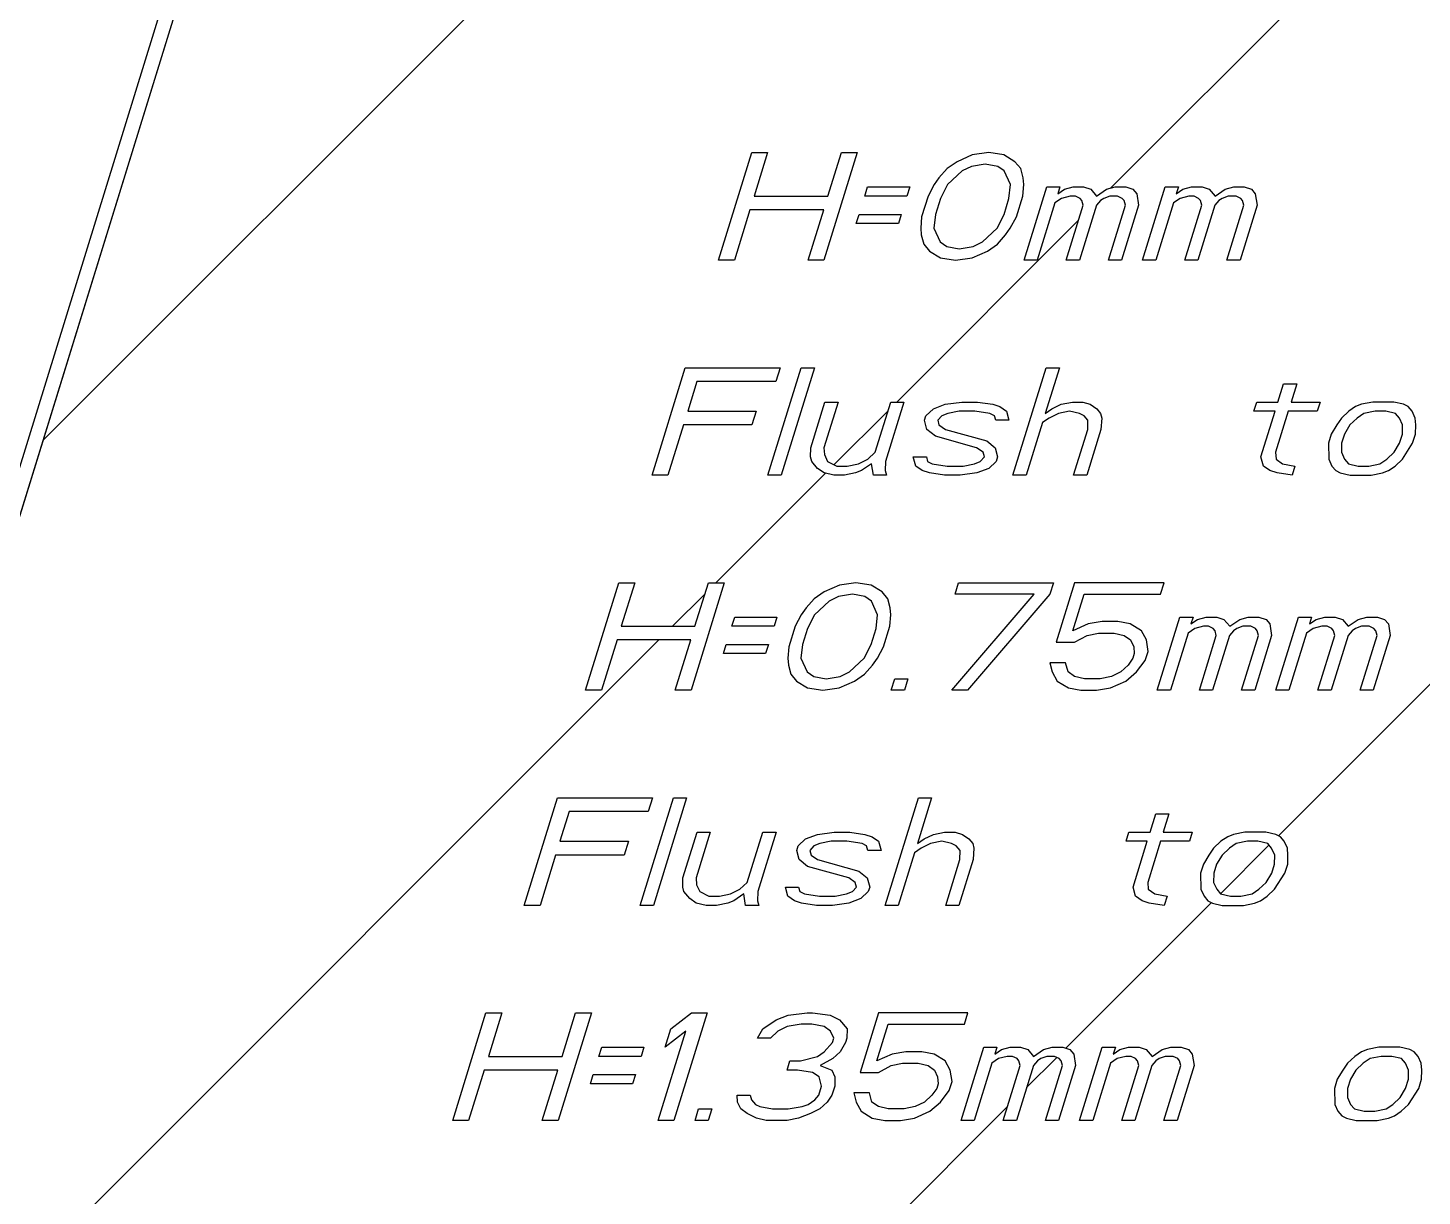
# Model space of a CAD drawing. Header units: millimetres. Extents: x 0 to 420, y 0 to 297.
# Drawn here: x 338.79 to 343.87, y 225.29 to 229.54 of the extents above; entities that cross this region are included whole.
import ezdxf

# ---------------------------------------------------------------- set-up
doc = ezdxf.new("R2010")
doc.units = ezdxf.units.MM
doc.header["$LTSCALE"] = 23.1
doc.layers.add('03___PRT_ALL_CURVES', color=7, linetype='CONTINUOUS')
doc.layers.add('06___PRT_ALL_SURFS', color=7, linetype='CONTINUOUS')

msp = doc.modelspace()

# ---------------------------------------------------------------- linework, layer by layer
at = {"layer": '03___PRT_ALL_CURVES', "color": 7, "linetype": 'CONTINUOUS'}
for p, q in [((346.0567, 251.389), (332.4041, 207.2093)), ((338.8426, 228.0412), (360.9912, 250.1898)), ((342.7307, 228.9594), (359.663, 245.8917)), ((341.303, 228.6973), (341.424, 229.089)), ((341.424, 229.089), (341.4815, 229.089)), ((341.4815, 229.089), (341.4326, 228.9306)), ((341.8078, 229.089), (341.6867, 228.6973)), ((341.7013, 228.9306), (341.7502, 229.089)), ((341.7502, 229.089), (341.8078, 229.089)), ((342.1716, 229.0556), (342.1351, 229.0306)), ((342.2273, 229.0806), (342.1716, 229.0556)), ((342.2875, 229.089), (342.2273, 229.0806)), ((342.3425, 229.0806), (342.2875, 229.089)), ((342.3827, 229.0556), (342.3425, 229.0806)), ((342.4038, 229.0306), (342.3827, 229.0556)), ((342.1056, 228.9973), (342.0883, 228.9723)), ((342.1351, 229.0306), (342.1056, 228.9973)), ((342.1901, 229.0223), (342.1363, 228.9723)), ((342.2241, 229.039), (342.1901, 229.0223)), ((342.2746, 229.0473), (342.2241, 229.039)), ((342.32, 229.039), (342.2746, 229.0473)), ((342.3436, 229.0223), (342.32, 229.039)), ((342.3666, 228.9723), (342.3436, 229.0223)), ((342.4127, 228.9973), (342.4038, 229.0306)), ((342.4145, 228.9723), (342.4127, 228.9973)), ((341.8356, 228.9306), (341.8459, 228.964)), ((341.8459, 228.964), (341.9994, 228.964)), ((341.9994, 228.964), (341.9891, 228.9306)), ((342.0883, 228.9723), (342.0659, 228.9306)), ((342.1363, 228.9723), (342.1112, 228.9223)), ((342.3607, 228.9223), (342.3666, 228.9723)), ((342.4112, 228.9306), (342.4145, 228.9723)), ((342.4159, 228.6973), (342.4983, 228.964)), ((342.4983, 228.964), (342.5463, 228.964)), ((342.5463, 228.964), (342.5386, 228.939)), ((342.5386, 228.939), (342.5629, 228.9556)), ((342.5629, 228.9556), (342.5942, 228.964)), ((342.5942, 228.964), (342.6326, 228.964)), ((342.6326, 228.964), (342.6588, 228.9556)), ((342.6588, 228.9556), (342.6799, 228.9306)), ((342.6799, 228.9306), (342.7164, 228.9556)), ((342.7164, 228.9556), (342.7478, 228.964)), ((342.7478, 228.964), (342.7861, 228.964)), ((342.7861, 228.964), (342.8123, 228.9556)), ((342.8123, 228.9556), (342.8264, 228.939)), ((342.8476, 228.6973), (342.9301, 228.964)), ((342.9301, 228.964), (342.978, 228.964)), ((342.978, 228.964), (342.9703, 228.939)), ((342.9703, 228.939), (342.9946, 228.9556)), ((342.9946, 228.9556), (343.026, 228.964)), ((343.026, 228.964), (343.0644, 228.964)), ((343.0644, 228.964), (343.0906, 228.9556)), ((343.0906, 228.9556), (343.1116, 228.9306)), ((343.1116, 228.9306), (343.1481, 228.9556)), ((343.1481, 228.9556), (343.1795, 228.964)), ((343.1795, 228.964), (343.2179, 228.964)), ((343.2179, 228.964), (343.2441, 228.9556)), ((343.2441, 228.9556), (343.2581, 228.939)), ((341.4326, 228.9306), (341.7013, 228.9306)), ((341.9891, 228.9306), (341.8356, 228.9306)), ((342.0659, 228.9306), (342.0427, 228.8556)), ((342.1112, 228.9223), (342.0932, 228.864)), ((342.3427, 228.864), (342.3607, 228.9223)), ((342.3881, 228.8556), (342.4112, 228.9306)), ((342.5283, 228.9056), (342.4639, 228.6973)), ((342.5526, 228.9223), (342.5283, 228.9056)), ((342.5839, 228.9306), (342.5526, 228.9223)), ((342.5694, 228.6973), (342.6312, 228.8973)), ((342.6031, 228.9306), (342.5839, 228.9306)), ((342.6198, 228.9223), (342.6031, 228.9306)), ((342.6792, 228.8973), (342.6174, 228.6973)), ((342.6268, 228.914), (342.6198, 228.9223)), ((342.6312, 228.8973), (342.6268, 228.914)), ((342.6939, 228.914), (342.6792, 228.8973)), ((342.7061, 228.9223), (342.6939, 228.914)), ((342.7279, 228.9306), (342.7061, 228.9223)), ((342.7229, 228.6973), (342.7847, 228.8973)), ((342.7566, 228.9306), (342.7279, 228.9306)), ((342.7733, 228.9223), (342.7566, 228.9306)), ((342.8327, 228.8973), (342.7709, 228.6973)), ((342.7803, 228.914), (342.7733, 228.9223)), ((342.7847, 228.8973), (342.7803, 228.914)), ((342.8264, 228.939), (342.8327, 228.8973)), ((342.96, 228.9056), (342.8956, 228.6973)), ((342.9843, 228.9223), (342.96, 228.9056)), ((343.0157, 228.9306), (342.9843, 228.9223)), ((343.0012, 228.6973), (343.063, 228.8973)), ((343.0349, 228.9306), (343.0157, 228.9306)), ((343.0515, 228.9223), (343.0349, 228.9306)), ((343.1109, 228.8973), (343.0491, 228.6973)), ((343.0585, 228.914), (343.0515, 228.9223)), ((343.063, 228.8973), (343.0585, 228.914)), ((343.1257, 228.914), (343.1109, 228.8973)), ((343.1378, 228.9223), (343.1257, 228.914)), ((343.1596, 228.9306), (343.1378, 228.9223)), ((343.1547, 228.6973), (343.2165, 228.8973)), ((343.1884, 228.9306), (343.1596, 228.9306)), ((343.205, 228.9223), (343.1884, 228.9306)), ((343.2644, 228.8973), (343.2026, 228.6973)), ((343.212, 228.914), (343.205, 228.9223)), ((343.2165, 228.8973), (343.212, 228.914)), ((343.2581, 228.939), (343.2644, 228.8973)), ((341.4172, 228.8806), (341.3605, 228.6973)), ((341.6858, 228.8806), (341.4172, 228.8806)), ((341.6292, 228.6973), (341.6858, 228.8806)), ((341.8047, 228.8306), (341.815, 228.864)), ((341.815, 228.864), (341.9685, 228.864)), ((341.9685, 228.864), (341.9582, 228.8306)), ((342.0427, 228.8556), (342.0394, 228.814)), ((342.0932, 228.864), (342.0874, 228.814)), ((342.3176, 228.814), (342.3427, 228.864)), ((342.3656, 228.814), (342.3881, 228.8556)), ((341.9582, 228.8306), (341.8047, 228.8306)), ((341.9519, 228.1806), (342.6145, 228.8433)), ((342.0394, 228.814), (342.0413, 228.789)), ((342.0874, 228.814), (342.1103, 228.764)), ((342.2638, 228.764), (342.3176, 228.814)), ((342.3483, 228.789), (342.3656, 228.814)), ((342.0413, 228.789), (342.0501, 228.7556)), ((342.0501, 228.7556), (342.0712, 228.7306)), ((342.1103, 228.764), (342.1339, 228.7473)), ((342.1339, 228.7473), (342.1793, 228.739)), ((342.1793, 228.739), (342.2299, 228.7473)), ((342.2299, 228.7473), (342.2638, 228.764)), ((342.2823, 228.7306), (342.3188, 228.7556)), ((342.3188, 228.7556), (342.3483, 228.789)), ((341.3605, 228.6973), (341.303, 228.6973)), ((341.6867, 228.6973), (341.6292, 228.6973)), ((342.0712, 228.7306), (342.1115, 228.7056)), ((342.1115, 228.7056), (342.1664, 228.6973)), ((342.1664, 228.6973), (342.2266, 228.7056)), ((342.2266, 228.7056), (342.2823, 228.7306)), ((342.4639, 228.6973), (342.4159, 228.6973)), ((342.6174, 228.6973), (342.5694, 228.6973)), ((342.7709, 228.6973), (342.7229, 228.6973)), ((342.8956, 228.6973), (342.8476, 228.6973)), ((343.0491, 228.6973), (343.0012, 228.6973)), ((343.2026, 228.6973), (343.1547, 228.6973)), ((341.0609, 227.914), (341.1819, 228.3056)), ((341.1819, 228.3056), (341.5273, 228.3056)), ((341.483, 227.914), (341.6041, 228.3056)), ((341.5273, 228.3056), (341.5119, 228.2556)), ((341.652, 228.3056), (341.531, 227.914)), ((341.6041, 228.3056), (341.652, 228.3056)), ((342.3753, 227.914), (342.4963, 228.3056)), ((342.5443, 228.3056), (342.4928, 228.139)), ((342.4963, 228.3056), (342.5443, 228.3056)), ((341.224, 228.2556), (341.1906, 228.1473)), ((341.5119, 228.2556), (341.224, 228.2556)), ((343.3404, 228.1806), (343.361, 228.2473)), ((343.361, 228.2473), (343.409, 228.2473)), ((343.409, 228.2473), (343.3884, 228.1806)), ((341.1906, 228.1473), (341.44, 228.1473)), ((341.44, 228.1473), (341.4246, 228.0973)), ((341.6387, 228.014), (341.6902, 228.1806)), ((341.7381, 228.1806), (341.6866, 228.014)), ((341.6902, 228.1806), (341.7381, 228.1806)), ((341.7234, 227.9522), (341.9203, 228.149)), ((341.8734, 227.9973), (341.93, 228.1806)), ((341.978, 228.1806), (341.911, 227.964)), ((341.93, 228.1806), (341.978, 228.1806)), ((342.0585, 228.1306), (342.0854, 228.1556)), ((342.0854, 228.1556), (342.1289, 228.1723)), ((342.1378, 228.139), (342.1161, 228.1306)), ((342.1289, 228.1723), (342.1891, 228.1806)), ((342.1788, 228.1473), (342.1378, 228.139)), ((342.2363, 228.1473), (342.1788, 228.1473)), ((342.1891, 228.1806), (342.2466, 228.1806)), ((342.2913, 228.139), (342.2363, 228.1473)), ((342.2466, 228.1806), (342.3016, 228.1723)), ((342.3079, 228.1306), (342.2913, 228.139)), ((342.3016, 228.1723), (342.3278, 228.164)), ((342.3278, 228.164), (342.3515, 228.1473)), ((342.3515, 228.1473), (342.3604, 228.114)), ((342.4928, 228.139), (342.5172, 228.1556)), ((342.5408, 228.139), (342.5069, 228.1223)), ((342.5172, 228.1556), (342.5511, 228.1723)), ((342.5817, 228.1473), (342.5408, 228.139)), ((342.5511, 228.1723), (342.592, 228.1806)), ((342.6175, 228.139), (342.5817, 228.1473)), ((342.592, 228.1806), (342.6304, 228.1806)), ((342.6342, 228.1306), (342.6175, 228.139)), ((342.6304, 228.1806), (342.6566, 228.1723)), ((342.6566, 228.1723), (342.6803, 228.1556)), ((342.6803, 228.1556), (342.6943, 228.139)), ((342.6943, 228.139), (342.6987, 228.1223)), ((343.2533, 228.1473), (343.2636, 228.1806)), ((343.3301, 228.1473), (343.2533, 228.1473)), ((343.2636, 228.1806), (343.3404, 228.1806)), ((343.2786, 227.9806), (343.3301, 228.1473)), ((343.3781, 228.1473), (343.3317, 227.9973)), ((343.4836, 228.1473), (343.3781, 228.1473)), ((343.3884, 228.1806), (343.4939, 228.1806)), ((343.4939, 228.1806), (343.4836, 228.1473)), ((343.5987, 228.1473), (343.5718, 228.1223)), ((343.6231, 228.164), (343.5987, 228.1473)), ((343.6448, 228.1723), (343.6231, 228.164)), ((343.6537, 228.139), (343.6294, 228.1223)), ((343.6858, 228.1806), (343.6448, 228.1723)), ((343.6947, 228.1473), (343.6537, 228.139)), ((343.7626, 228.1806), (343.6858, 228.1806)), ((343.7331, 228.1473), (343.6947, 228.1473)), ((343.7689, 228.139), (343.7331, 228.1473)), ((343.7984, 228.1723), (343.7626, 228.1806)), ((343.7829, 228.1223), (343.7689, 228.139)), ((343.815, 228.164), (343.7984, 228.1723)), ((343.829, 228.1473), (343.815, 228.164)), ((343.8405, 228.1223), (343.829, 228.1473)), ((341.1751, 228.0973), (341.1185, 227.914)), ((341.4246, 228.0973), (341.1751, 228.0973)), ((342.0533, 228.114), (342.0585, 228.1306)), ((342.0622, 228.0806), (342.0533, 228.114)), ((342.1161, 228.1306), (342.1013, 228.114)), ((342.1013, 228.114), (342.1058, 228.0973)), ((342.1058, 228.0973), (342.1294, 228.0806)), ((342.3124, 228.114), (342.3079, 228.1306)), ((342.3604, 228.114), (342.3124, 228.114)), ((342.4825, 228.1056), (342.4233, 227.914)), ((342.5069, 228.1223), (342.4825, 228.1056)), ((342.6482, 228.114), (342.6342, 228.1306)), ((342.6475, 228.0806), (342.6482, 228.114)), ((342.6987, 228.1223), (342.6955, 228.0806)), ((343.5545, 228.0973), (343.5346, 228.064)), ((343.5718, 228.1223), (343.5545, 228.0973)), ((343.6025, 228.0973), (343.5826, 228.064)), ((343.6294, 228.1223), (343.6025, 228.0973)), ((343.7944, 228.0973), (343.7829, 228.1223)), ((343.7937, 228.064), (343.7944, 228.0973)), ((343.8423, 228.0973), (343.8405, 228.1223)), ((343.8416, 228.064), (343.8423, 228.0973)), ((342.0929, 228.0556), (342.0622, 228.0806)), ((342.2431, 228.014), (342.0929, 228.0556)), ((342.1294, 228.0806), (342.2796, 228.039)), ((342.2796, 228.039), (342.3103, 228.014)), ((342.596, 227.914), (342.6475, 228.0806)), ((342.6955, 228.0806), (342.644, 227.914)), ((343.5346, 228.064), (343.5243, 228.0306)), ((343.5826, 228.064), (343.5723, 228.0306)), ((343.7834, 228.0306), (343.7937, 228.064)), ((343.8313, 228.0306), (343.8416, 228.064)), ((341.638, 227.9806), (341.6387, 228.014)), ((341.6866, 228.014), (341.6885, 227.989)), ((341.6885, 227.989), (341.7, 227.964)), ((341.8465, 227.9723), (341.8734, 227.9973)), ((342.2667, 227.9973), (342.2431, 228.014)), ((342.2712, 227.9806), (342.2667, 227.9973)), ((342.3103, 228.014), (342.3192, 227.9806)), ((343.3317, 227.9973), (343.3336, 227.9723)), ((343.5243, 228.0306), (343.5255, 227.9723)), ((343.5723, 228.0306), (343.5716, 227.9973)), ((343.5716, 227.9973), (343.583, 227.9723)), ((343.7366, 227.9723), (343.7635, 227.9973)), ((343.7635, 227.9973), (343.7834, 228.0306)), ((343.7941, 227.9723), (343.8313, 228.0306)), ((341.6424, 227.964), (341.638, 227.9806)), ((341.6635, 227.939), (341.6424, 227.964)), ((341.6871, 227.9223), (341.6635, 227.939)), ((341.7, 227.964), (341.7332, 227.9473)), ((341.7332, 227.9473), (341.7716, 227.9473)), ((341.7716, 227.9473), (341.8125, 227.9556)), ((341.824, 227.9306), (341.8022, 227.9223)), ((341.8125, 227.9556), (341.8465, 227.9723)), ((341.8605, 227.9556), (341.824, 227.9306)), ((341.8668, 227.914), (341.8605, 227.9556)), ((341.911, 227.964), (341.9103, 227.9306)), ((341.9103, 227.9306), (341.9148, 227.914)), ((342.021, 227.9473), (342.0121, 227.9806)), ((342.0121, 227.9806), (342.0601, 227.9806)), ((342.0447, 227.9306), (342.021, 227.9473)), ((342.0709, 227.9223), (342.0447, 227.9306)), ((342.0601, 227.9806), (342.0646, 227.964)), ((342.0646, 227.964), (342.0812, 227.9556)), ((342.0812, 227.9556), (342.1362, 227.9473)), ((342.1362, 227.9473), (342.1937, 227.9473)), ((342.1937, 227.9473), (342.2347, 227.9556)), ((342.2347, 227.9556), (342.2564, 227.964)), ((342.2871, 227.939), (342.2436, 227.9223)), ((342.2564, 227.964), (342.2712, 227.9806)), ((342.314, 227.964), (342.2871, 227.939)), ((342.3192, 227.9806), (342.314, 227.964)), ((343.2875, 227.9473), (343.2786, 227.9806)), ((343.3111, 227.9306), (343.2875, 227.9473)), ((343.3373, 227.9223), (343.3111, 227.9306)), ((343.3336, 227.9723), (343.3572, 227.9556)), ((343.3421, 226.601), (344.7186, 227.9775)), ((343.3572, 227.9556), (343.4026, 227.9473)), ((343.4026, 227.9473), (343.3923, 227.914)), ((343.5255, 227.9723), (343.5369, 227.9473)), ((343.5369, 227.9473), (343.551, 227.9306)), ((343.551, 227.9306), (343.5676, 227.9223)), ((343.583, 227.9723), (343.5971, 227.9556)), ((343.5971, 227.9556), (343.6329, 227.9473)), ((343.6329, 227.9473), (343.6713, 227.9473)), ((343.6713, 227.9473), (343.7122, 227.9556)), ((343.7122, 227.9556), (343.7366, 227.9723)), ((343.7211, 227.9223), (343.7429, 227.9306)), ((343.7429, 227.9306), (343.7672, 227.9473)), ((343.7672, 227.9473), (343.7941, 227.9723)), ((341.1185, 227.914), (341.0609, 227.914)), ((341.2936, 227.5223), (341.6923, 227.9211)), ((341.531, 227.914), (341.483, 227.914)), ((341.7229, 227.914), (341.6871, 227.9223)), ((341.7613, 227.914), (341.7229, 227.914)), ((341.8022, 227.9223), (341.7613, 227.914)), ((341.9148, 227.914), (341.8668, 227.914)), ((342.1259, 227.914), (342.0709, 227.9223)), ((342.1834, 227.914), (342.1259, 227.914)), ((342.2436, 227.9223), (342.1834, 227.914)), ((342.4233, 227.914), (342.3753, 227.914)), ((342.644, 227.914), (342.596, 227.914)), ((343.3923, 227.914), (343.3373, 227.9223)), ((343.5676, 227.9223), (343.6034, 227.914)), ((343.6034, 227.914), (343.6802, 227.914)), ((343.6802, 227.914), (343.7211, 227.9223)), ((340.8188, 227.1306), (340.9399, 227.5223)), ((340.9399, 227.5223), (340.9974, 227.5223)), ((340.9974, 227.5223), (340.9485, 227.364)), ((341.1352, 227.364), (341.2538, 227.4825)), ((341.3236, 227.5223), (341.2026, 227.1306)), ((341.2171, 227.364), (341.2661, 227.5223)), ((341.2661, 227.5223), (341.3236, 227.5223)), ((341.6875, 227.489), (341.651, 227.464)), ((341.7432, 227.514), (341.6875, 227.489)), ((341.7905, 227.4806), (341.7399, 227.4723)), ((341.8033, 227.5223), (341.7432, 227.514)), ((341.8359, 227.4723), (341.7905, 227.4806)), ((341.8583, 227.514), (341.8033, 227.5223)), ((341.8986, 227.489), (341.8583, 227.514)), ((341.9196, 227.464), (341.8986, 227.489)), ((342.1524, 227.1306), (342.4525, 227.4806)), ((342.1647, 227.4806), (342.1775, 227.5223)), ((342.4525, 227.4806), (342.1647, 227.4806)), ((342.1775, 227.5223), (342.5229, 227.5223)), ((342.51, 227.4806), (342.21, 227.1306)), ((342.5229, 227.5223), (342.51, 227.4806)), ((342.5997, 227.5223), (342.5327, 227.3056)), ((342.5936, 227.3473), (342.6348, 227.4806)), ((342.9259, 227.5223), (342.5997, 227.5223)), ((342.6348, 227.4806), (342.913, 227.4806)), ((342.913, 227.4806), (342.9259, 227.5223)), ((341.6215, 227.4306), (341.6042, 227.4056)), ((341.651, 227.464), (341.6215, 227.4306)), ((341.706, 227.4556), (341.6522, 227.4056)), ((341.7399, 227.4723), (341.706, 227.4556)), ((341.8595, 227.4556), (341.8359, 227.4723)), ((341.8824, 227.4056), (341.8595, 227.4556)), ((341.9285, 227.4306), (341.9196, 227.464)), ((341.9304, 227.4056), (341.9285, 227.4306)), ((341.3515, 227.364), (341.3618, 227.3973)), ((341.3618, 227.3973), (341.5153, 227.3973)), ((341.5153, 227.3973), (341.505, 227.364)), ((341.6042, 227.4056), (341.5817, 227.364)), ((341.6522, 227.4056), (341.6271, 227.3556)), ((341.8766, 227.3556), (341.8824, 227.4056)), ((341.9271, 227.364), (341.9304, 227.4056)), ((342.6493, 227.3723), (342.5936, 227.3473)), ((342.6998, 227.3806), (342.6493, 227.3723)), ((342.7574, 227.3806), (342.6998, 227.3806)), ((342.8028, 227.3723), (342.7574, 227.3806)), ((342.843, 227.3473), (342.8028, 227.3723)), ((342.9008, 227.1306), (342.9832, 227.3973)), ((342.9832, 227.3973), (343.0312, 227.3973)), ((343.0312, 227.3973), (343.0235, 227.3723)), ((343.0235, 227.3723), (343.0478, 227.389)), ((343.0478, 227.389), (343.0791, 227.3973)), ((343.0791, 227.3973), (343.1175, 227.3973)), ((343.1175, 227.3973), (343.1437, 227.389)), ((343.1437, 227.389), (343.1648, 227.364)), ((343.1648, 227.364), (343.2013, 227.389)), ((343.2013, 227.389), (343.2327, 227.3973)), ((343.2327, 227.3973), (343.271, 227.3973)), ((343.271, 227.3973), (343.2972, 227.389)), ((343.2972, 227.389), (343.3113, 227.3723)), ((343.3113, 227.3723), (343.3176, 227.3306)), ((343.3325, 227.1306), (343.415, 227.3973)), ((343.415, 227.3973), (343.4629, 227.3973)), ((343.4629, 227.3973), (343.4552, 227.3723)), ((343.4552, 227.3723), (343.4795, 227.389)), ((343.4795, 227.389), (343.5109, 227.3973)), ((343.5109, 227.3973), (343.5493, 227.3973)), ((343.5493, 227.3973), (343.5755, 227.389)), ((343.5755, 227.389), (343.5965, 227.364)), ((343.5965, 227.364), (343.633, 227.389)), ((343.633, 227.389), (343.6644, 227.3973)), ((343.6644, 227.3973), (343.7028, 227.3973)), ((343.7028, 227.3973), (343.729, 227.389)), ((343.729, 227.389), (343.743, 227.3723)), ((343.743, 227.3723), (343.7493, 227.3306)), ((340.9485, 227.364), (341.2171, 227.364)), ((341.505, 227.364), (341.3515, 227.364)), ((341.5817, 227.364), (341.5585, 227.289)), ((341.6271, 227.3556), (341.6091, 227.2973)), ((341.8585, 227.2973), (341.8766, 227.3556)), ((341.9039, 227.289), (341.9271, 227.364)), ((342.5999, 227.3056), (342.646, 227.3306)), ((342.646, 227.3306), (342.6869, 227.339)), ((342.6869, 227.339), (342.7445, 227.339)), ((342.7445, 227.339), (342.7803, 227.3306)), ((342.7803, 227.3306), (342.8039, 227.314)), ((342.8615, 227.314), (342.843, 227.3473)), ((343.0132, 227.339), (342.9488, 227.1306)), ((343.0375, 227.3556), (343.0132, 227.339)), ((343.0688, 227.364), (343.0375, 227.3556)), ((343.0543, 227.1306), (343.1161, 227.3306)), ((343.088, 227.364), (343.0688, 227.364)), ((343.1047, 227.3556), (343.088, 227.364)), ((343.1641, 227.3306), (343.1023, 227.1306)), ((343.1117, 227.3473), (343.1047, 227.3556)), ((343.1161, 227.3306), (343.1117, 227.3473)), ((343.1788, 227.3473), (343.1641, 227.3306)), ((343.191, 227.3556), (343.1788, 227.3473)), ((343.2128, 227.364), (343.191, 227.3556)), ((343.2078, 227.1306), (343.2696, 227.3306)), ((343.2415, 227.364), (343.2128, 227.364)), ((343.2582, 227.3556), (343.2415, 227.364)), ((343.3176, 227.3306), (343.2558, 227.1306)), ((343.2652, 227.3473), (343.2582, 227.3556)), ((343.2696, 227.3306), (343.2652, 227.3473)), ((343.4449, 227.339), (343.3805, 227.1306)), ((343.4692, 227.3556), (343.4449, 227.339)), ((343.5006, 227.364), (343.4692, 227.3556)), ((343.4861, 227.1306), (343.5479, 227.3306)), ((343.5198, 227.364), (343.5006, 227.364)), ((343.5364, 227.3556), (343.5198, 227.364)), ((343.5958, 227.3306), (343.534, 227.1306)), ((343.5434, 227.3473), (343.5364, 227.3556)), ((343.5479, 227.3306), (343.5434, 227.3473)), ((343.6106, 227.3473), (343.5958, 227.3306)), ((343.6227, 227.3556), (343.6106, 227.3473)), ((343.6445, 227.364), (343.6227, 227.3556)), ((343.6396, 227.1306), (343.7014, 227.3306)), ((343.6733, 227.364), (343.6445, 227.364)), ((343.6899, 227.3556), (343.6733, 227.364)), ((343.7493, 227.3306), (343.6875, 227.1306)), ((343.6969, 227.3473), (343.6899, 227.3556)), ((343.7014, 227.3306), (343.6969, 227.3473)), ((337.5141, 223.7429), (341.0852, 227.314)), ((340.933, 227.314), (340.8764, 227.1306)), ((341.2017, 227.314), (340.933, 227.314)), ((341.145, 227.1306), (341.2017, 227.314)), ((341.3206, 227.264), (341.3309, 227.2973)), ((341.3309, 227.2973), (341.4844, 227.2973)), ((341.4844, 227.2973), (341.4741, 227.264)), ((341.5585, 227.289), (341.5553, 227.2473)), ((341.6091, 227.2973), (341.6032, 227.2473)), ((341.8335, 227.2473), (341.8585, 227.2973)), ((341.8815, 227.2473), (341.9039, 227.289)), ((342.5327, 227.3056), (342.5999, 227.3056)), ((342.8039, 227.314), (342.8154, 227.289)), ((342.8154, 227.289), (342.8173, 227.264)), ((342.8575, 227.239), (342.8678, 227.2723)), ((342.8678, 227.2723), (342.8615, 227.314)), ((341.4741, 227.264), (341.3206, 227.264)), ((341.5553, 227.2473), (341.5571, 227.2223)), ((341.5571, 227.2223), (341.566, 227.189)), ((341.6032, 227.2473), (341.6262, 227.1973)), ((341.7797, 227.1973), (341.8335, 227.2473)), ((341.8347, 227.189), (341.8641, 227.2223)), ((341.8641, 227.2223), (341.8815, 227.2473)), ((342.5095, 227.2306), (342.5184, 227.1973)), ((342.5671, 227.2306), (342.5095, 227.2306)), ((342.576, 227.1973), (342.5671, 227.2306)), ((342.7948, 227.2223), (342.7679, 227.1973)), ((342.8121, 227.2473), (342.7948, 227.2223)), ((342.8173, 227.264), (342.8121, 227.2473)), ((342.8255, 227.1973), (342.8575, 227.239)), ((341.566, 227.189), (341.5871, 227.164)), ((341.6262, 227.1973), (341.6498, 227.1806)), ((341.6498, 227.1806), (341.6952, 227.1723)), ((341.6952, 227.1723), (341.7457, 227.1806)), ((341.7457, 227.1806), (341.7797, 227.1973)), ((341.7982, 227.164), (341.8347, 227.189)), ((341.9318, 227.1306), (341.9446, 227.1723)), ((341.9446, 227.1723), (341.9926, 227.1723)), ((341.9926, 227.1723), (341.9797, 227.1306)), ((342.5184, 227.1973), (342.5369, 227.164)), ((342.5996, 227.1806), (342.576, 227.1973)), ((342.6354, 227.1723), (342.5996, 227.1806)), ((342.693, 227.1723), (342.6354, 227.1723)), ((342.734, 227.1806), (342.693, 227.1723)), ((342.7679, 227.1973), (342.734, 227.1806)), ((342.7864, 227.164), (342.8255, 227.1973)), ((340.8764, 227.1306), (340.8188, 227.1306)), ((341.2026, 227.1306), (341.145, 227.1306)), ((341.5871, 227.164), (341.6273, 227.139)), ((341.6273, 227.139), (341.6823, 227.1306)), ((341.6823, 227.1306), (341.7425, 227.139)), ((341.7425, 227.139), (341.7982, 227.164)), ((341.9797, 227.1306), (341.9318, 227.1306)), ((342.21, 227.1306), (342.1524, 227.1306)), ((342.5369, 227.164), (342.5772, 227.139)), ((342.5772, 227.139), (342.6226, 227.1306)), ((342.6226, 227.1306), (342.6801, 227.1306)), ((342.6801, 227.1306), (342.7307, 227.139)), ((342.7307, 227.139), (342.7864, 227.164)), ((342.9488, 227.1306), (342.9008, 227.1306)), ((343.1023, 227.1306), (343.0543, 227.1306)), ((343.2558, 227.1306), (343.2078, 227.1306)), ((343.3805, 227.1306), (343.3325, 227.1306)), ((343.534, 227.1306), (343.4861, 227.1306)), ((343.6875, 227.1306), (343.6396, 227.1306)), ((340.5953, 226.3473), (340.7163, 226.739)), ((340.7163, 226.739), (341.0617, 226.739)), ((341.0174, 226.3473), (341.1384, 226.739)), ((341.0617, 226.739), (341.0462, 226.689)), ((341.1864, 226.739), (341.0654, 226.3473)), ((341.1384, 226.739), (341.1864, 226.739)), ((341.9097, 226.3473), (342.0307, 226.739)), ((342.0787, 226.739), (342.0272, 226.5723)), ((342.0307, 226.739), (342.0787, 226.739)), ((340.7584, 226.689), (340.7249, 226.5806)), ((341.0462, 226.689), (340.7584, 226.689)), ((342.8748, 226.614), (342.8954, 226.6806)), ((342.8954, 226.6806), (342.9434, 226.6806)), ((342.9434, 226.6806), (342.9227, 226.614)), ((341.173, 226.4473), (341.2245, 226.614)), ((341.2725, 226.614), (341.221, 226.4473)), ((341.2245, 226.614), (341.2725, 226.614)), ((341.4077, 226.4306), (341.4644, 226.614)), ((341.5124, 226.614), (341.4454, 226.3973)), ((341.4644, 226.614), (341.5124, 226.614)), ((341.6633, 226.6056), (341.7235, 226.614)), ((341.7235, 226.614), (341.781, 226.614)), ((341.781, 226.614), (341.836, 226.6056)), ((342.0855, 226.6056), (342.1264, 226.614)), ((342.1264, 226.614), (342.1648, 226.614)), ((342.1648, 226.614), (342.191, 226.6056)), ((342.7877, 226.5806), (342.798, 226.614)), ((342.798, 226.614), (342.8748, 226.614)), ((342.9227, 226.614), (343.0283, 226.614)), ((343.0283, 226.614), (343.018, 226.5806)), ((343.2202, 226.614), (343.1792, 226.6056)), ((343.2969, 226.614), (343.2202, 226.614)), ((343.3327, 226.6056), (343.2969, 226.614)), ((340.7249, 226.5806), (340.9744, 226.5806)), ((340.9744, 226.5806), (340.9589, 226.5306)), ((341.5877, 226.5473), (341.5929, 226.564)), ((341.5929, 226.564), (341.6198, 226.589)), ((341.6198, 226.589), (341.6633, 226.6056)), ((341.6504, 226.564), (341.6357, 226.5473)), ((341.6722, 226.5723), (341.6504, 226.564)), ((341.7132, 226.5806), (341.6722, 226.5723)), ((341.7707, 226.5806), (341.7132, 226.5806)), ((341.8257, 226.5723), (341.7707, 226.5806)), ((341.8423, 226.564), (341.8257, 226.5723)), ((341.836, 226.6056), (341.8622, 226.5973)), ((341.8468, 226.5473), (341.8423, 226.564)), ((341.8622, 226.5973), (341.8858, 226.5806)), ((341.8858, 226.5806), (341.8947, 226.5473)), ((342.0272, 226.5723), (342.0515, 226.589)), ((342.0752, 226.5723), (342.0412, 226.5556)), ((342.0515, 226.589), (342.0855, 226.6056)), ((342.1161, 226.5806), (342.0752, 226.5723)), ((342.1519, 226.5723), (342.1161, 226.5806)), ((342.1685, 226.564), (342.1519, 226.5723)), ((342.1826, 226.5473), (342.1685, 226.564)), ((342.191, 226.6056), (342.2146, 226.589)), ((342.2146, 226.589), (342.2287, 226.5723)), ((342.2287, 226.5723), (342.2331, 226.5556)), ((342.8645, 226.5806), (342.7877, 226.5806)), ((342.813, 226.414), (342.8645, 226.5806)), ((342.9124, 226.5806), (342.8661, 226.4306)), ((343.018, 226.5806), (342.9124, 226.5806)), ((343.1331, 226.5806), (343.1062, 226.5556)), ((343.1308, 226.3897), (343.3079, 226.5668)), ((343.1575, 226.5973), (343.1331, 226.5806)), ((343.1792, 226.6056), (343.1575, 226.5973)), ((343.1881, 226.5723), (343.1638, 226.5556)), ((343.2291, 226.5806), (343.1881, 226.5723)), ((343.2674, 226.5806), (343.2291, 226.5806)), ((343.3032, 226.5723), (343.2674, 226.5806)), ((343.3173, 226.5556), (343.3032, 226.5723)), ((343.3493, 226.5973), (343.3327, 226.6056)), ((343.3634, 226.5806), (343.3493, 226.5973)), ((343.3748, 226.5556), (343.3634, 226.5806)), ((340.7095, 226.5306), (340.6528, 226.3473)), ((340.9589, 226.5306), (340.7095, 226.5306)), ((341.5966, 226.514), (341.5877, 226.5473)), ((341.6273, 226.489), (341.5966, 226.514)), ((341.6357, 226.5473), (341.6401, 226.5306)), ((341.6401, 226.5306), (341.6638, 226.514)), ((341.6638, 226.514), (341.814, 226.4723)), ((341.8947, 226.5473), (341.8468, 226.5473)), ((342.0169, 226.539), (341.9577, 226.3473)), ((342.0412, 226.5556), (342.0169, 226.539)), ((342.1304, 226.3473), (342.1819, 226.514)), ((342.2298, 226.514), (342.1783, 226.3473)), ((342.1819, 226.514), (342.1826, 226.5473)), ((342.2331, 226.5556), (342.2298, 226.514)), ((343.0889, 226.5306), (343.069, 226.4973)), ((343.1062, 226.5556), (343.0889, 226.5306)), ((343.1369, 226.5306), (343.117, 226.4973)), ((343.1638, 226.5556), (343.1369, 226.5306)), ((343.3287, 226.5306), (343.3173, 226.5556)), ((343.328, 226.4973), (343.3287, 226.5306)), ((343.3767, 226.5306), (343.3748, 226.5556)), ((343.376, 226.4973), (343.3767, 226.5306)), ((341.7775, 226.4473), (341.6273, 226.489)), ((341.814, 226.4723), (341.8446, 226.4473)), ((343.069, 226.4973), (343.0587, 226.464)), ((343.0587, 226.464), (343.0599, 226.4056)), ((343.1067, 226.464), (343.106, 226.4306)), ((343.117, 226.4973), (343.1067, 226.464)), ((343.2978, 226.4306), (343.3177, 226.464)), ((343.3177, 226.464), (343.328, 226.4973)), ((343.3285, 226.4056), (343.3657, 226.464)), ((343.3657, 226.464), (343.376, 226.4973)), ((341.1723, 226.414), (341.173, 226.4473)), ((341.1768, 226.3973), (341.1723, 226.414)), ((341.221, 226.4473), (341.2229, 226.4223)), ((341.2229, 226.4223), (341.2343, 226.3973)), ((341.3808, 226.4056), (341.4077, 226.4306)), ((341.5554, 226.3806), (341.5465, 226.414)), ((341.5465, 226.414), (341.5945, 226.414)), ((341.5945, 226.414), (341.5989, 226.3973)), ((341.8011, 226.4306), (341.7775, 226.4473)), ((341.7908, 226.3973), (341.8056, 226.414)), ((341.8056, 226.414), (341.8011, 226.4306)), ((341.8446, 226.4473), (341.8535, 226.414)), ((341.8535, 226.414), (341.8484, 226.3973)), ((342.8219, 226.3806), (342.813, 226.414)), ((342.8661, 226.4306), (342.868, 226.4056)), ((343.106, 226.4306), (343.1174, 226.4056)), ((343.2709, 226.4056), (343.2978, 226.4306)), ((341.1978, 226.3723), (341.1768, 226.3973)), ((341.2215, 226.3556), (341.1978, 226.3723)), ((341.2343, 226.3973), (341.2676, 226.3806)), ((341.2676, 226.3806), (341.3059, 226.3806)), ((341.3059, 226.3806), (341.3469, 226.389)), ((341.3584, 226.364), (341.3366, 226.3556)), ((341.3469, 226.389), (341.3808, 226.4056)), ((341.3949, 226.389), (341.3584, 226.364)), ((341.4012, 226.3473), (341.3949, 226.389)), ((341.4454, 226.3973), (341.4447, 226.364)), ((341.4447, 226.364), (341.4492, 226.3473)), ((341.579, 226.364), (341.5554, 226.3806)), ((341.6052, 226.3556), (341.579, 226.364)), ((341.5989, 226.3973), (341.6155, 226.389)), ((341.6155, 226.389), (341.6705, 226.3806)), ((341.6705, 226.3806), (341.7281, 226.3806)), ((341.7281, 226.3806), (341.7691, 226.389)), ((341.7691, 226.389), (341.7908, 226.3973)), ((341.8215, 226.3723), (341.7779, 226.3556)), ((341.8484, 226.3973), (341.8215, 226.3723)), ((342.5681, 225.827), (343.0985, 226.3574)), ((342.8455, 226.364), (342.8219, 226.3806)), ((342.8717, 226.3556), (342.8455, 226.364)), ((342.868, 226.4056), (342.8916, 226.389)), ((342.8916, 226.389), (342.937, 226.3806)), ((342.937, 226.3806), (342.9267, 226.3473)), ((343.0599, 226.4056), (343.0713, 226.3806)), ((343.0713, 226.3806), (343.0854, 226.364)), ((343.0854, 226.364), (343.102, 226.3556)), ((343.1174, 226.4056), (343.1315, 226.389)), ((343.1315, 226.389), (343.1673, 226.3806)), ((343.1673, 226.3806), (343.2056, 226.3806)), ((343.2056, 226.3806), (343.2466, 226.389)), ((343.2466, 226.389), (343.2709, 226.4056)), ((343.2555, 226.3556), (343.2772, 226.364)), ((343.2772, 226.364), (343.3016, 226.3806)), ((343.3016, 226.3806), (343.3285, 226.4056)), ((340.6528, 226.3473), (340.5953, 226.3473)), ((341.0654, 226.3473), (341.0174, 226.3473)), ((341.2573, 226.3473), (341.2215, 226.3556)), ((341.2956, 226.3473), (341.2573, 226.3473)), ((341.3366, 226.3556), (341.2956, 226.3473)), ((341.4492, 226.3473), (341.4012, 226.3473)), ((341.6602, 226.3473), (341.6052, 226.3556)), ((341.7178, 226.3473), (341.6602, 226.3473)), ((341.7779, 226.3556), (341.7178, 226.3473)), ((341.9577, 226.3473), (341.9097, 226.3473)), ((342.1783, 226.3473), (342.1304, 226.3473)), ((342.9267, 226.3473), (342.8717, 226.3556)), ((343.102, 226.3556), (343.1378, 226.3473)), ((343.1378, 226.3473), (343.2145, 226.3473)), ((343.2145, 226.3473), (343.2555, 226.3556)), ((340.3347, 225.564), (340.4557, 225.9557)), ((340.4557, 225.9557), (340.5133, 225.9557)), ((340.5133, 225.9557), (340.4644, 225.7973)), ((340.8395, 225.9557), (340.7185, 225.564)), ((340.733, 225.7973), (340.7819, 225.9557)), ((340.7819, 225.9557), (340.8395, 225.9557)), ((341.1285, 225.8973), (341.2041, 225.9557)), ((341.2616, 225.9557), (341.1406, 225.564)), ((341.2041, 225.9557), (341.2616, 225.9557)), ((341.5565, 225.9473), (341.6262, 225.9557)), ((341.6262, 225.9557), (341.6454, 225.9557)), ((341.6454, 225.9557), (341.71, 225.9473)), ((341.8853, 225.9557), (341.8183, 225.739)), ((342.2115, 225.9557), (341.8853, 225.9557)), ((342.1986, 225.914), (342.2115, 225.9557)), ((341.4643, 225.8973), (341.513, 225.9307)), ((341.513, 225.9307), (341.5565, 225.9473)), ((341.5532, 225.9057), (341.5193, 225.889)), ((341.6038, 225.914), (341.5532, 225.9057)), ((341.6421, 225.914), (341.6038, 225.914)), ((341.6875, 225.9057), (341.6421, 225.914)), ((341.7112, 225.889), (341.6875, 225.9057)), ((341.71, 225.9473), (341.7432, 225.9307)), ((341.7432, 225.9307), (341.7713, 225.8973)), ((341.8792, 225.7807), (341.9204, 225.914)), ((341.9204, 225.914), (342.1986, 225.914)), ((341.083, 225.564), (341.1835, 225.889)), ((341.1079, 225.8307), (341.1285, 225.8973)), ((341.1835, 225.889), (341.1079, 225.8307)), ((341.4444, 225.864), (341.4643, 225.8973)), ((341.4924, 225.864), (341.4444, 225.864)), ((341.5193, 225.889), (341.4924, 225.864)), ((341.7226, 225.864), (341.7112, 225.889)), ((341.7175, 225.8473), (341.7226, 225.864)), ((341.7706, 225.864), (341.7655, 225.8473)), ((341.7713, 225.8973), (341.7706, 225.864)), ((340.8673, 225.7973), (340.8776, 225.8307)), ((340.8776, 225.8307), (341.0311, 225.8307)), ((341.0311, 225.8307), (341.0208, 225.7973)), ((341.6637, 225.7973), (341.688, 225.814)), ((341.688, 225.814), (341.7175, 225.8473)), ((341.7456, 225.814), (341.7186, 225.789)), ((341.7655, 225.8473), (341.7456, 225.814)), ((341.9349, 225.8057), (341.8792, 225.7807)), ((341.9854, 225.814), (341.9349, 225.8057)), ((342.043, 225.814), (341.9854, 225.814)), ((342.0884, 225.8057), (342.043, 225.814)), ((342.1286, 225.7807), (342.0884, 225.8057)), ((342.1864, 225.564), (342.2688, 225.8307)), ((342.2688, 225.8307), (342.3168, 225.8307)), ((342.3168, 225.8307), (342.3091, 225.8057)), ((342.3091, 225.8057), (342.3334, 225.8223)), ((342.3334, 225.8223), (342.3648, 225.8307)), ((342.3648, 225.8307), (342.4031, 225.8307)), ((342.4031, 225.8307), (342.4293, 225.8223)), ((342.4293, 225.8223), (342.4504, 225.7973)), ((342.4504, 225.7973), (342.4869, 225.8223)), ((342.4869, 225.8223), (342.5183, 225.8307)), ((342.5183, 225.8307), (342.5566, 225.8307)), ((342.5566, 225.8307), (342.5828, 225.8223)), ((342.5828, 225.8223), (342.5969, 225.8057)), ((342.5969, 225.8057), (342.6032, 225.764)), ((342.6181, 225.564), (342.7006, 225.8307)), ((342.7006, 225.8307), (342.7485, 225.8307)), ((342.7485, 225.8307), (342.7408, 225.8057)), ((342.7408, 225.8057), (342.7651, 225.8223)), ((342.7651, 225.8223), (342.7965, 225.8307)), ((342.7965, 225.8307), (342.8349, 225.8307)), ((342.8349, 225.8307), (342.8611, 225.8223)), ((342.8611, 225.8223), (342.8821, 225.7973)), ((342.8821, 225.7973), (342.9187, 225.8223)), ((342.9187, 225.8223), (342.95, 225.8307)), ((342.95, 225.8307), (342.9884, 225.8307)), ((342.9884, 225.8307), (343.0146, 225.8223)), ((343.0146, 225.8223), (343.0286, 225.8057)), ((343.0286, 225.8057), (343.0349, 225.764)), ((343.6452, 225.814), (343.6209, 225.7973)), ((343.667, 225.8223), (343.6452, 225.814)), ((343.708, 225.8307), (343.667, 225.8223)), ((343.7847, 225.8307), (343.708, 225.8307)), ((343.8205, 225.8223), (343.7847, 225.8307)), ((343.8371, 225.814), (343.8205, 225.8223)), ((343.8512, 225.7973), (343.8371, 225.814)), ((340.4489, 225.7473), (340.3923, 225.564)), ((340.7175, 225.7473), (340.4489, 225.7473)), ((340.4644, 225.7973), (340.733, 225.7973)), ((340.6609, 225.564), (340.7175, 225.7473)), ((341.0208, 225.7973), (340.8673, 225.7973)), ((341.5523, 225.7473), (341.5626, 225.7807)), ((341.5906, 225.7473), (341.5523, 225.7473)), ((341.5626, 225.7807), (341.6009, 225.7807)), ((341.6456, 225.739), (341.5906, 225.7473)), ((341.6009, 225.7807), (341.6637, 225.7973)), ((341.7186, 225.789), (341.6725, 225.764)), ((341.6725, 225.764), (341.7154, 225.7473)), ((341.7154, 225.7473), (341.7268, 225.7223)), ((341.8855, 225.739), (341.9316, 225.764)), ((341.9316, 225.764), (341.9725, 225.7723)), ((341.9725, 225.7723), (342.0301, 225.7723)), ((342.0301, 225.7723), (342.0659, 225.764)), ((342.0659, 225.764), (342.0895, 225.7473)), ((342.0895, 225.7473), (342.101, 225.7223)), ((342.1471, 225.7473), (342.1286, 225.7807)), ((342.1534, 225.7057), (342.1471, 225.7473)), ((342.2988, 225.7723), (342.2344, 225.564)), ((342.3231, 225.789), (342.2988, 225.7723)), ((342.3545, 225.7973), (342.3231, 225.789)), ((342.3399, 225.564), (342.4017, 225.764)), ((342.3736, 225.7973), (342.3545, 225.7973)), ((342.3903, 225.789), (342.3736, 225.7973)), ((342.4497, 225.764), (342.3879, 225.564)), ((342.3973, 225.7807), (342.3903, 225.789)), ((342.4017, 225.764), (342.3973, 225.7807)), ((342.4249, 225.6838), (342.5347, 225.7936)), ((342.4644, 225.7807), (342.4497, 225.764)), ((342.4766, 225.789), (342.4644, 225.7807)), ((342.4984, 225.7973), (342.4766, 225.789)), ((342.4934, 225.564), (342.5552, 225.764)), ((342.5271, 225.7973), (342.4984, 225.7973)), ((342.5438, 225.789), (342.5271, 225.7973)), ((342.6032, 225.764), (342.5414, 225.564)), ((342.5508, 225.7807), (342.5438, 225.789)), ((342.5552, 225.764), (342.5508, 225.7807)), ((342.7305, 225.7723), (342.6661, 225.564)), ((342.7548, 225.789), (342.7305, 225.7723)), ((342.7862, 225.7973), (342.7548, 225.789)), ((342.7717, 225.564), (342.8335, 225.764)), ((342.8054, 225.7973), (342.7862, 225.7973)), ((342.822, 225.789), (342.8054, 225.7973)), ((342.8814, 225.764), (342.8196, 225.564)), ((342.829, 225.7807), (342.822, 225.789)), ((342.8335, 225.764), (342.829, 225.7807)), ((342.8962, 225.7807), (342.8814, 225.764)), ((342.9083, 225.789), (342.8962, 225.7807)), ((342.9301, 225.7973), (342.9083, 225.789)), ((342.9252, 225.564), (342.987, 225.764)), ((342.9589, 225.7973), (342.9301, 225.7973)), ((342.9755, 225.789), (342.9589, 225.7973)), ((343.0349, 225.764), (342.9731, 225.564)), ((342.9825, 225.7807), (342.9755, 225.789)), ((342.987, 225.764), (342.9825, 225.7807)), ((343.5767, 225.7473), (343.5568, 225.714)), ((343.594, 225.7723), (343.5767, 225.7473)), ((343.6209, 225.7973), (343.594, 225.7723)), ((343.6246, 225.7473), (343.6048, 225.714)), ((343.6516, 225.7723), (343.6246, 225.7473)), ((343.6759, 225.789), (343.6516, 225.7723)), ((343.7169, 225.7973), (343.6759, 225.789)), ((343.7552, 225.7973), (343.7169, 225.7973)), ((343.791, 225.789), (343.7552, 225.7973)), ((343.8051, 225.7723), (343.791, 225.789)), ((343.8165, 225.7473), (343.8051, 225.7723)), ((343.8158, 225.714), (343.8165, 225.7473)), ((343.8626, 225.7723), (343.8512, 225.7973)), ((343.8645, 225.7473), (343.8626, 225.7723)), ((343.8638, 225.714), (343.8645, 225.7473)), ((340.8364, 225.6973), (340.8467, 225.7307)), ((340.9899, 225.6973), (340.8364, 225.6973)), ((340.8467, 225.7307), (341.0002, 225.7307)), ((341.0002, 225.7307), (340.9899, 225.6973)), ((341.6693, 225.7223), (341.6456, 225.739)), ((341.6781, 225.689), (341.6693, 225.7223)), ((341.7268, 225.7223), (341.7261, 225.689)), ((341.8183, 225.739), (341.8855, 225.739)), ((342.1029, 225.6973), (342.0977, 225.6807)), ((342.101, 225.7223), (342.1029, 225.6973)), ((342.1431, 225.6723), (342.1534, 225.7057)), ((343.5568, 225.714), (343.5465, 225.6807)), ((343.6048, 225.714), (343.5945, 225.6807)), ((343.8055, 225.6807), (343.8158, 225.714)), ((343.8535, 225.6807), (343.8638, 225.714)), ((341.3723, 225.6307), (341.3704, 225.6557)), ((341.3704, 225.6557), (341.4184, 225.6557)), ((341.4184, 225.6557), (341.4228, 225.639)), ((341.6531, 225.639), (341.6678, 225.6557)), ((341.6678, 225.6557), (341.6781, 225.689)), ((341.7158, 225.6557), (341.6985, 225.6307)), ((341.7261, 225.689), (341.7158, 225.6557)), ((341.7952, 225.664), (341.804, 225.6307)), ((341.8527, 225.664), (341.7952, 225.664)), ((341.8616, 225.6307), (341.8527, 225.664)), ((342.0804, 225.6557), (342.0535, 225.6307)), ((342.0977, 225.6807), (342.0804, 225.6557)), ((342.1111, 225.6307), (342.1431, 225.6723)), ((343.5465, 225.6807), (343.5476, 225.6223)), ((343.5945, 225.6807), (343.5937, 225.6473)), ((343.5937, 225.6473), (343.6052, 225.6223)), ((343.7587, 225.6223), (343.7856, 225.6473)), ((343.7856, 225.6473), (343.8055, 225.6807)), ((343.8163, 225.6223), (343.8535, 225.6807)), ((341.2174, 225.564), (341.2302, 225.6057)), ((341.2302, 225.6057), (341.2782, 225.6057)), ((341.2782, 225.6057), (341.2653, 225.564)), ((341.3838, 225.6057), (341.3723, 225.6307)), ((341.4074, 225.589), (341.3838, 225.6057)), ((341.4228, 225.639), (341.4369, 225.6223)), ((341.4369, 225.6223), (341.4535, 225.614)), ((341.4535, 225.614), (341.4989, 225.6057)), ((341.4989, 225.6057), (341.5565, 225.6057)), ((341.5565, 225.6057), (341.607, 225.614)), ((341.607, 225.614), (341.6288, 225.6223)), ((341.6288, 225.6223), (341.6531, 225.639)), ((341.6716, 225.6057), (341.6377, 225.589)), ((341.6985, 225.6307), (341.6716, 225.6057)), ((341.804, 225.6307), (341.8225, 225.5973)), ((341.8225, 225.5973), (341.8628, 225.5723)), ((341.8551, 225.114), (342.3555, 225.6144)), ((341.8852, 225.614), (341.8616, 225.6307)), ((341.921, 225.6057), (341.8852, 225.614)), ((341.9786, 225.6057), (341.921, 225.6057)), ((342.0196, 225.614), (341.9786, 225.6057)), ((342.0163, 225.5723), (342.072, 225.5973)), ((342.0535, 225.6307), (342.0196, 225.614)), ((342.072, 225.5973), (342.1111, 225.6307)), ((343.5476, 225.6223), (343.5591, 225.5973)), ((343.5591, 225.5973), (343.5731, 225.5807)), ((343.6052, 225.6223), (343.6192, 225.6057)), ((343.6192, 225.6057), (343.655, 225.5973)), ((343.655, 225.5973), (343.6934, 225.5973)), ((343.6934, 225.5973), (343.7344, 225.6057)), ((343.7344, 225.6057), (343.7587, 225.6223)), ((343.765, 225.5807), (343.7894, 225.5973)), ((343.7894, 225.5973), (343.8163, 225.6223)), ((340.3923, 225.564), (340.3347, 225.564)), ((340.7185, 225.564), (340.6609, 225.564)), ((341.1406, 225.564), (341.083, 225.564)), ((341.2653, 225.564), (341.2174, 225.564)), ((341.4406, 225.5723), (341.4074, 225.589)), ((341.4764, 225.564), (341.4406, 225.5723)), ((341.5532, 225.564), (341.4764, 225.564)), ((341.5941, 225.5723), (341.5532, 225.564)), ((341.6377, 225.589), (341.5941, 225.5723)), ((341.8628, 225.5723), (341.9082, 225.564)), ((341.9082, 225.564), (341.9657, 225.564)), ((341.9657, 225.564), (342.0163, 225.5723)), ((342.2344, 225.564), (342.1864, 225.564)), ((342.3879, 225.564), (342.3399, 225.564)), ((342.5414, 225.564), (342.4934, 225.564)), ((342.6661, 225.564), (342.6181, 225.564)), ((342.8196, 225.564), (342.7717, 225.564)), ((342.9731, 225.564), (342.9252, 225.564)), ((343.5731, 225.5807), (343.5898, 225.5723)), ((343.5898, 225.5723), (343.6256, 225.564)), ((343.6256, 225.564), (343.7023, 225.564)), ((343.7023, 225.564), (343.7433, 225.5723)), ((343.7433, 225.5723), (343.765, 225.5807))]:
    msp.add_line(p, q, dxfattribs=at)
at = {"layer": '06___PRT_ALL_SURFS', "color": 7, "linetype": 'CONTINUOUS'}
for p, q in [((345.9916, 251.3563), (332.2423, 206.8634)), ((346.0572, 251.3907), (332.3068, 206.8943))]:
    msp.add_line(p, q, dxfattribs=at)

doc.saveas('drawing.dxf')
